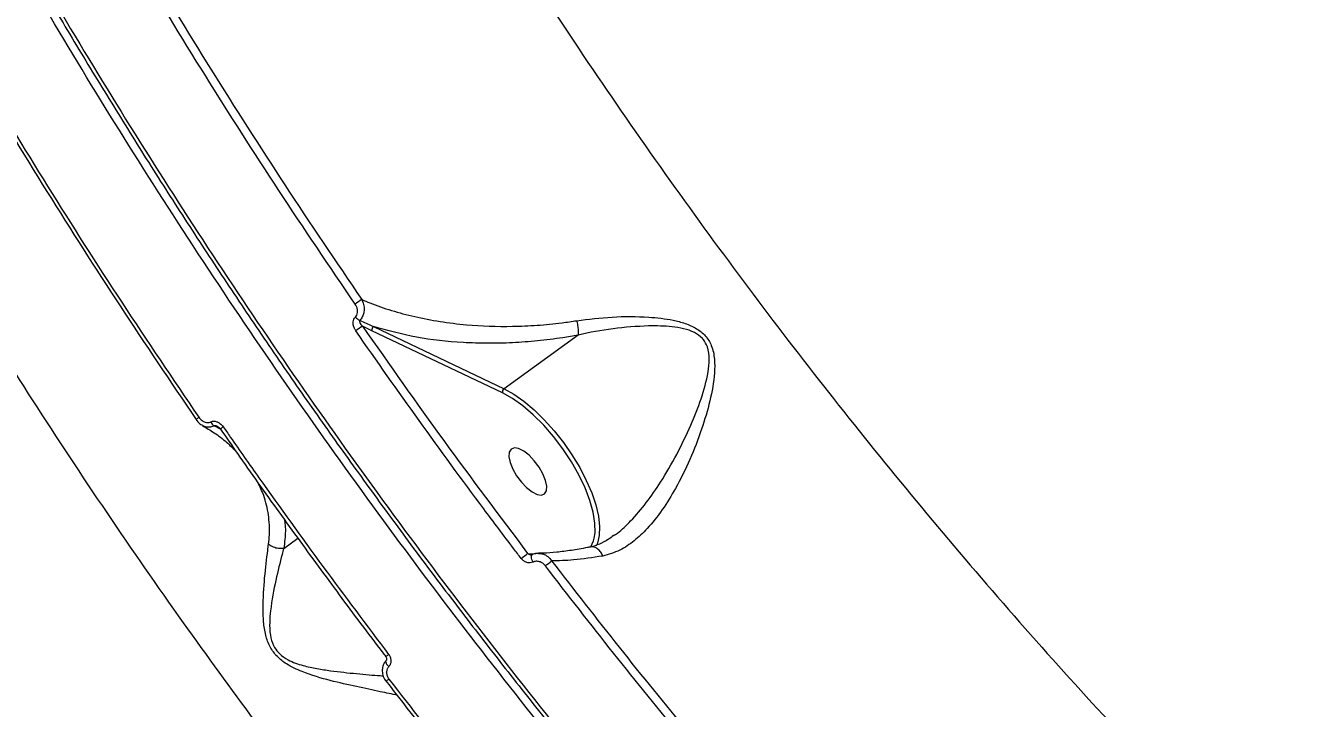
# Model space of a CAD drawing. Header units: millimetres. Extents: x -7151 to 6134, y -5040 to 5562.
# Drawn here: x -2718.5 to -2512.3, y -65.3 to 44.5 of the extents above; entities that cross this region are included whole.
import ezdxf

# ---------------------------------------------------------------- set-up
doc = ezdxf.new("R2010")
doc.units = ezdxf.units.MM
for name, color, linetype in [('DIKOM_ОБЪЕКТ', 7, 'Continuous'), ('DIKOM_РАЗМЕР_ЗОНА', 7, 'Continuous'), ('DIKOM_РАЗМЕР_ОБЪЕКТА', 7, 'Continuous')]:
    doc.layers.add(name, color=color, linetype=linetype)
doc.styles.add('style1', font='arial.ttf', dxfattribs={"width": 0.8})
doc.dimstyles.new('1-50', dxfattribs={"dimtxt": 300, "dimasz": 200, "dimexe": 100, "dimexo": 0, "dimgap": 100, "dimtad": 1, "dimtxsty": 'style1', "dimcen": 200, "dimclrd": 7, "dimclre": 7, "dimclrt": 7, "dimadec": 1, "dimazin": 2, "dimtfac": 1, "dimtmove": 0, "dimatfit": 2, "dimfxl": 0, "dimlwd": 25, "dimlwe": 18, "dimarcsym": 0})

# ---------------------------------------------------------------- blocks, each defined once
blk = doc.blocks.new('*D0')
at = {"layer": 'Defpoints', "color": 0, "transparency": 16777216}
for p in [(4133.55, 168.74), (-4567.47, -1241.13), (4133.55, -4153.12)]:
    blk.add_point(p, dxfattribs=at)
at = {"layer": 'DIKOM_РАЗМЕР_ОБЪЕКТА', "color": 7, "lineweight": 18, "transparency": 16777216}
for p, q in [((4133.55, 168.74), (4133.55, -4253.12)), ((-4567.47, -1241.13), (-4567.47, -4253.12))]:
    blk.add_line(p, q, dxfattribs=at)
at = {"layer": 'DIKOM_РАЗМЕР_ОБЪЕКТА', "color": 7, "lineweight": 25, "transparency": 16777216}
blk.add_line((-4367.47, -4153.12), (3933.55, -4153.12), dxfattribs=at)
at = {"layer": 'DIKOM_РАЗМЕР_ОБЪЕКТА', "color": 7, "transparency": 16777216}
for points in [[(-4367.47, -4119.79), (-4367.47, -4186.45), (-4567.47, -4153.12)], [(3933.55, -4119.79), (3933.55, -4186.45), (4133.55, -4153.12)]]:
    blk.add_solid(points, dxfattribs=at)
at = {"layer": 'DIKOM_РАЗМЕР_ОБЪЕКТА', "color": 7, "transparency": 16777216, "insert": (150.61, -3899.95), "char_height": 300, "attachment_point": 5, "style": 'style1'}
blk.add_mtext('8700', dxfattribs=at)
blk = doc.blocks.new('*D1')
at = {"layer": 'Defpoints', "color": 0, "transparency": 16777216}
for p in [(-2392.45, 3674.75), (-6010.84, -1738.88), (-3202.89, -1738.88)]:
    blk.add_point(p, dxfattribs=at)
at = {"layer": 'DIKOM_РАЗМЕР_ОБЪЕКТА', "color": 7, "lineweight": 18, "transparency": 16777216}
for p, q in [((-2392.45, 3674.75), (-6110.84, 3674.75)), ((-3202.89, -1738.88), (-6110.84, -1738.88))]:
    blk.add_line(p, q, dxfattribs=at)
at = {"layer": 'DIKOM_РАЗМЕР_ОБЪЕКТА', "color": 7, "lineweight": 25, "transparency": 16777216}
blk.add_line((-6010.84, 3474.75), (-6010.84, -1538.88), dxfattribs=at)
at = {"layer": 'DIKOM_РАЗМЕР_ОБЪЕКТА', "color": 7, "transparency": 16777216}
for points in [[(-6044.18, 3474.75), (-5977.51, 3474.75), (-6010.84, 3674.75)], [(-6044.18, -1538.88), (-5977.51, -1538.88), (-6010.84, -1738.88)]]:
    blk.add_solid(points, dxfattribs=at)
at = {"layer": 'DIKOM_РАЗМЕР_ОБЪЕКТА', "color": 7, "transparency": 16777216, "insert": (-6264.01, 967.94), "char_height": 300, "attachment_point": 5, "rotation": 90, "style": 'style1'}
blk.add_mtext('5400', dxfattribs=at)
blk = doc.blocks.new('*D3')
at = {"layer": 'Defpoints', "color": 0, "transparency": 16777216}
for p in [(6133.55, 253.24), (-5802.46, -2467.19), (6133.55, -4939.78)]:
    blk.add_point(p, dxfattribs=at)
at = {"layer": 'DIKOM_РАЗМЕР_ЗОНА', "color": 7, "lineweight": 18, "transparency": 16777216}
for p, q in [((6133.55, 253.24), (6133.55, -5039.78)), ((-5802.46, -2467.19), (-5802.46, -5039.78))]:
    blk.add_line(p, q, dxfattribs=at)
at = {"layer": 'DIKOM_РАЗМЕР_ЗОНА', "color": 7, "lineweight": 25, "transparency": 16777216}
blk.add_line((-5602.46, -4939.78), (5933.55, -4939.78), dxfattribs=at)
at = {"layer": 'DIKOM_РАЗМЕР_ЗОНА', "color": 7, "transparency": 16777216}
for points in [[(-5602.46, -4906.44), (-5602.46, -4973.11), (-5802.46, -4939.78)], [(5933.55, -4906.44), (5933.55, -4973.11), (6133.55, -4939.78)]]:
    blk.add_solid(points, dxfattribs=at)
at = {"layer": 'DIKOM_РАЗМЕР_ЗОНА', "color": 7, "transparency": 16777216, "insert": (186.61, -4686.61), "char_height": 300, "attachment_point": 5, "style": 'style1'}
blk.add_mtext('11950', dxfattribs=at)

msp = doc.modelspace()

# ---------------------------------------------------------------- linework, layer by layer
at = {"layer": 'DIKOM_ОБЪЕКТ', "color": 7, "linetype": 'Continuous', "lineweight": 15}
for p, q in [((-2662.8, -4.563), (-2664.306, -3.839)), ((-2662.562, -3.901), (-2641.551, -13.906)), ((-2641.789, -14.568), (-2662.8, -4.563)), ((-2629.632, -5.267), (-2641.551, -13.906)), ((-2687.148, -20.417), (-2688.202, -19.885)), ((-2687.184, -20.394), (-2687.182, -20.395)), ((-2676.997, -39.595), (-2674.726, -37.949)), ((-2637.751, -40.393), (-2636.463, -40.446)), ((-2660.603, -56.985), (-2660.603, -56.983)), ((-2660.554, -60.957), (-2660.551, -60.942))]:
    msp.add_line(p, q, dxfattribs=at)
at = {"layer": 'DIKOM_ОБЪЕКТ', "color": 7, "linetype": 'Continuous', "lineweight": 15, "flags": 128}
for points in [[(-2641.551, -13.906), (-2639.984, -14.781), (-2638.359, -15.921), (-2636.712, -17.3), (-2635.078, -18.887), (-2633.494, -20.65), (-2631.994, -22.549), (-2630.609, -24.543), (-2629.371, -26.589), (-2628.305, -28.643), (-2627.436, -30.66), (-2626.781, -32.597), (-2626.357, -34.41), (-2626.169, -36.062), (-2626.225, -37.516), (-2626.522, -38.74), (-2626.709, -39.166)], [(-2627.017, -37.966), (-2626.891, -37.091), (-2626.91, -35.537), (-2627.191, -33.783), (-2627.725, -31.869), (-2628.5, -29.843), (-2629.498, -27.754), (-2630.695, -25.651), (-2632.061, -23.586), (-2633.564, -21.608), (-2635.167, -19.765), (-2636.831, -18.103), (-2638.517, -16.66), (-2640.183, -15.472), (-2641.789, -14.568)], [(-2691.106, -18.857), (-2691.106, -18.857), (-2691.096, -18.837), (-2691.057, -18.799), (-2690.991, -18.742), (-2690.9, -18.67), (-2690.787, -18.585), (-2690.657, -18.489)], [(-2635.023, -30.813), (-2634.727, -30.322), (-2634.672, -29.578), (-2634.864, -28.643), (-2635.286, -27.591), (-2635.905, -26.508), (-2636.671, -25.482), (-2637.521, -24.596), (-2638.386, -23.921), (-2639.197, -23.513), (-2639.888, -23.404), (-2640.402, -23.603), (-2640.698, -24.094), (-2640.753, -24.838), (-2640.561, -25.774), (-2640.139, -26.825), (-2639.519, -27.908), (-2638.754, -28.934), (-2637.904, -29.821), (-2637.039, -30.495), (-2636.228, -30.904), (-2635.537, -31.013), (-2635.023, -30.813)], [(-2627.574, -39.365), (-2627.133, -38.405), (-2627.017, -37.966)], [(-2636.876, -41.803), (-2636.985, -41.586), (-2637.069, -41.364), (-2637.124, -41.151), (-2637.146, -40.959), (-2637.135, -40.799), (-2637.091, -40.681), (-2637.016, -40.612)], [(-2660.089, -58.627), (-2660.251, -58.449), (-2660.386, -58.264), (-2660.486, -58.084), (-2660.544, -57.918), (-2660.558, -57.776), (-2660.527, -57.667), (-2660.499, -57.632)], [(-2660.061, -60.645), (-2660.193, -60.739), (-2660.31, -60.819), (-2660.407, -60.883), (-2660.482, -60.928), (-2660.532, -60.953), (-2660.554, -60.957), (-2660.554, -60.957)]]:
    msp.add_lwpolyline(points, dxfattribs=at)
at = {"layer": 'DIKOM_ОБЪЕКТ', "color": 7, "linetype": 'Continuous', "lineweight": 15}
for centre, radius, start, end in [((-2657.765, -10.805), 13.081, 120.65162, 126.32359), ((-2663.97, -1.095), 1.965, 220.46678, 246.32447), ((-2656.89, -16.145), 14.368, 121.07424, 126.36376), ((-2662.189, -4.409), 0.63, 126.24401, 194.16321), ((-2641.177, -14.414), 0.631, 126.35053, 194.13016), ((-2687.258, -18.543), 1.641, 205.19721, 234.88291), ((-2685.449, -22.081), 2.42, 122.01645, 135.80285), ((-2646.406, -30.532), 13.121, 305.47565, 311.27629), ((-2642.035, -32.422), 12.274, 305.5561, 311.60106), ((-2661.563, -54.947), 2.253, 295.22671, 310.08971)]:
    msp.add_arc(centre, radius, start, end, dxfattribs=at)
for points, knots in [([(-2513.41, -193.807), (-2516.513, -191.219), (-2524.872, -184.245), (-2538.497, -172.219), (-2554.223, -157.586), (-2570.002, -142.086), (-2585.779, -125.752), (-2601.5, -108.619), (-2616.817, -91.064), (-2631.688, -73.157), (-2646.08, -54.975), (-2660.227, -36.221), (-2674.069, -16.937), (-2687.55, 2.82), (-2700.371, 22.618), (-2712.506, 42.385), (-2723.941, 62.057), (-2734.862, 81.952), (-2745.208, 102.011), (-2754.928, 122.166), (-2763.81, 141.974), (-2771.84, 161.373), (-2779.029, 180.316), (-2785.492, 199.111), (-2791.176, 217.684), (-2796.041, 235.963), (-2799.979, 253.548), (-2803.001, 270.392), (-2805.132, 286.471), (-2806.41, 302.045), (-2806.79, 317.038), (-2806.251, 331.382), (-2804.864, 344.193), (-2802.789, 355.576), (-2800.178, 365.653), (-2796.908, 375.083), (-2792.978, 383.829), (-2788.434, 391.8), (-2783.302, 398.961), (-2778.243, 404.704), (-2774.729, 407.875), (-2773.298, 409.167)], [0, 0, 0, 0, 0.015652, 0.0421679, 0.0687043, 0.0952202, 0.1225061, 0.1498144, 0.1771008, 0.2036166, 0.2301529, 0.2566687, 0.2839546, 0.3112631, 0.338549, 0.3650649, 0.3916013, 0.4181172, 0.4454032, 0.4727114, 0.4999975, 0.5265135, 0.5530496, 0.5795656, 0.6068516, 0.6341599, 0.661446, 0.6879619, 0.714498, 0.7410139, 0.7683, 0.7956082, 0.8228943, 0.8459725, 0.8690776, 0.8921826, 0.9155066, 0.9388308, 0.9615639, 0.9843487, 1, 1, 1, 1]), ([(-2788.08, 390.892), (-2788.377, 390.424), (-2789.588, 388.514), (-2791.506, 384.921), (-2793.831, 380.113), (-2795.934, 375.058), (-2797.835, 369.777), (-2799.528, 364.262), (-2801.015, 358.512), (-2802.297, 352.526), (-2803.37, 346.306), (-2804.235, 339.875), (-2804.882, 333.257), (-2805.313, 326.472), (-2805.526, 319.525), (-2805.524, 312.411), (-2805.307, 305.131), (-2804.874, 297.68), (-2804.227, 290.059), (-2803.365, 282.263), (-2802.288, 274.293), (-2800.994, 266.143), (-2799.484, 257.814), (-2797.762, 249.328), (-2795.834, 240.719), (-2793.706, 232.018), (-2791.382, 223.237), (-2788.862, 214.37), (-2786.143, 205.417), (-2783.229, 196.371), (-2780.116, 187.232), (-2776.803, 177.997), (-2773.291, 168.664), (-2769.578, 159.229), (-2765.661, 149.69), (-2761.548, 140.063), (-2757.258, 130.391), (-2752.803, 120.709), (-2748.193, 111.032), (-2743.422, 101.35), (-2738.491, 91.663), (-2733.402, 81.97), (-2728.152, 72.272), (-2722.742, 62.568), (-2717.174, 52.859), (-2711.446, 43.145), (-2705.557, 33.425), (-2699.514, 23.71), (-2693.334, 14.025), (-2687.035, 4.402), (-2680.629, -5.141), (-2674.12, -14.599), (-2667.508, -23.973), (-2660.792, -33.264), (-2653.972, -42.473), (-2647.05, -51.598), (-2640.024, -60.64), (-2632.895, -69.597), (-2625.663, -78.472), (-2618.33, -87.257), (-2610.914, -95.936), (-2603.438, -104.478), (-2595.921, -112.862), (-2588.37, -121.081), (-2580.783, -129.137), (-2573.16, -137.03), (-2565.501, -144.762), (-2557.806, -152.33), (-2550.077, -159.736), (-2542.312, -166.978), (-2534.512, -174.059), (-2526.678, -180.968), (-2519.368, -187.255), (-2514.672, -191.146), (-2512.597, -192.865)], [0, 0, 0, 0, 0.0045178, 0.0184685, 0.0324104, 0.0463585, 0.0603235, 0.0743202, 0.0883638, 0.1024689, 0.1166505, 0.130877, 0.1450496, 0.1591517, 0.1732005, 0.187211, 0.2011992, 0.2151805, 0.2291698, 0.2431785, 0.2572224, 0.2713176, 0.2854795, 0.2997039, 0.313907, 0.3280254, 0.3420837, 0.3560976, 0.3700837, 0.3840573, 0.3980348, 0.4120274, 0.4260501, 0.4401191, 0.4542506, 0.4684559, 0.4826628, 0.4967715, 0.5108345, 0.5248638, 0.5388703, 0.5528654, 0.5668607, 0.5808651, 0.5948886, 0.6089425, 0.6230382, 0.6371872, 0.6513541, 0.6654785, 0.6795547, 0.6935939, 0.7076074, 0.7216065, 0.7356022, 0.7496049, 0.7636232, 0.7776689, 0.7917524, 0.8058857, 0.8200567, 0.8342015, 0.8482911, 0.8623413, 0.8763627, 0.8903667, 0.9043643, 0.918367, 0.932382, 0.9464207, 0.9604941, 0.9746135, 0.9887823, 1, 1, 1, 1]), ([(-2787.829, 391.085), (-2788.009, 390.822), (-2790.115, 387.74), (-2793.426, 380.83), (-2797.651, 370.281), (-2800.928, 358.565), (-2803.297, 346.074), (-2804.742, 332.833), (-2805.304, 318.929), (-2804.992, 304.133), (-2803.767, 288.459), (-2801.612, 271.941), (-2798.574, 254.942), (-2794.686, 237.534), (-2789.995, 219.791), (-2784.425, 201.427), (-2777.959, 182.477), (-2770.597, 162.997), (-2762.595, 143.644), (-2754.032, 124.499), (-2744.993, 105.632), (-2735.228, 86.505), (-2724.741, 67.169), (-2713.548, 47.685), (-2701.736, 28.213), (-2689.328, 8.815), (-2676.362, -10.449), (-2662.788, -29.637), (-2648.629, -48.68), (-2633.919, -67.506), (-2618.984, -85.7), (-2603.88, -103.215), (-2588.665, -120.02), (-2573.092, -136.386), (-2557.2, -152.243), (-2541.039, -167.501), (-2525.93, -181.028), (-2516.23, -189.151), (-2511.94, -192.743)], [0, 0, 0, 0, 0.002655, 0.0310514, 0.0602728, 0.0895179, 0.1187394, 0.1471359, 0.1755543, 0.2039507, 0.2331722, 0.2624172, 0.2916386, 0.3200352, 0.3484537, 0.3768502, 0.4060715, 0.4353166, 0.4645379, 0.4919121, 0.5193058, 0.5466799, 0.5747902, 0.6029216, 0.6310317, 0.6594285, 0.6878468, 0.7162436, 0.7454648, 0.7747101, 0.8039317, 0.8323281, 0.8607465, 0.8891433, 0.9183646, 0.94761, 0.9768315, 1, 1, 1, 1]), ([(-2724.175, 387.578), (-2725.644, 384.689), (-2728.583, 378.908), (-2732.021, 369.158), (-2734.763, 358.555), (-2736.697, 347.016), (-2737.814, 334.582), (-2738.087, 321.521), (-2737.534, 307.894), (-2736.193, 293.772), (-2734.04, 278.925), (-2731.049, 263.374), (-2727.21, 247.159), (-2722.605, 230.63), (-2717.268, 213.855), (-2711.246, 196.899), (-2704.445, 179.491), (-2696.852, 161.674), (-2688.477, 143.501), (-2679.496, 125.362), (-2669.955, 107.319), (-2659.908, 89.428), (-2649.196, 71.409), (-2637.829, 53.323), (-2625.83, 35.23), (-2613.451, 17.514), (-2600.743, 0.225), (-2587.76, -16.592), (-2574.301, -33.197), (-2560.395, -49.521), (-2546.079, -65.502), (-2532.672, -79.709), (-2520.273, -92.286), (-2512.704, -99.573), (-2508.916, -103.219)], [0, 0, 0, 0, 0.0311787, 0.0623809, 0.0935595, 0.1256443, 0.1577553, 0.1898401, 0.2210201, 0.2522245, 0.2834047, 0.3154899, 0.3476011, 0.379686, 0.410889, 0.442116, 0.4733188, 0.5054257, 0.5375585, 0.5696653, 0.6009197, 0.632198, 0.6634522, 0.69561, 0.7277938, 0.7599521, 0.791284, 0.8226403, 0.8539729, 0.8862088, 0.9184712, 0.9507071, 0.9753303, 1, 1, 1, 1]), ([(-2596.098, -166.406), (-2600.261, -162.224), (-2608.591, -153.854), (-2620.965, -140.705), (-2633.211, -127.162), (-2645.452, -113.028), (-2657.656, -98.317), (-2669.784, -83.045), (-2681.64, -67.456), (-2693.573, -51.065), (-2705.518, -33.858), (-2717.404, -15.848), (-2728.823, 2.366), (-2739.725, 20.698), (-2750.053, 39.064), (-2759.76, 57.387), (-2768.818, 75.635), (-2777.226, 93.78), (-2784.973, 111.786), (-2792.024, 129.569), (-2798.344, 147.047), (-2803.9, 164.147), (-2808.671, 180.835), (-2812.664, 197.092), (-2815.878, 212.885), (-2818.298, 228.14), (-2819.915, 242.787), (-2820.719, 257.029), (-2820.671, 270.802), (-2819.659, 283.958), (-2818.333, 293.798), (-2817.035, 298.917), (-2816.696, 300.256)], [0, 0, 0, 0, 0.0304701, 0.0609767, 0.0914833, 0.1219538, 0.1536733, 0.185434, 0.2171948, 0.2489145, 0.2838219, 0.3188399, 0.3539137, 0.3889879, 0.4240053, 0.458912, 0.4937031, 0.5286046, 0.5635622, 0.5985195, 0.6334205, 0.6682114, 0.7029196, 0.7377376, 0.7726112, 0.807485, 0.8423026, 0.8770106, 0.9136661, 0.9503542, 0.9870099, 1, 1, 1, 1]), ([(-2710.749, 74.754), (-2707.207, 68.537), (-2700.123, 56.102), (-2688.763, 37.466), (-2676.924, 18.87), (-2668.597, 6.589), (-2664.434, 0.448)], [0, 0, 0, 0, 0.2485954, 0.4971941, 0.748598, 1, 1, 1, 1]), ([(-2665.514, -0.266), (-2669.64, 5.819), (-2677.894, 17.99), (-2689.724, 36.555), (-2701.161, 55.302), (-2708.343, 67.905), (-2711.934, 74.206)], [0, 0, 0, 0, 0.24859735, 0.49719365, 0.74859704, 1, 1, 1, 1]), ([(-2737.051, 56.002), (-2733.502, 49.77), (-2726.405, 37.305), (-2715.026, 18.622), (-2703.168, -0.021), (-2694.827, -12.333), (-2690.657, -18.489)], [0, 0, 0, 0, 0.248597, 0.4971933, 0.7485943, 1, 1, 1, 1]), ([(-2691.041, -18.836), (-2695.156, -12.762), (-2703.385, -0.615), (-2715.18, 17.916), (-2726.584, 36.625), (-2733.745, 49.203), (-2737.326, 55.492)], [0, 0, 0, 0, 0.24859819, 0.49719351, 0.74859815, 1, 1, 1, 1]), ([(-2664.434, 0.448), (-2664.345, 0.259), (-2664.14, -0.178), (-2664.021, -0.924), (-2664.087, -1.688), (-2664.322, -2.375), (-2664.612, -2.72), (-2664.759, -2.894)], [0, 0, 0, 0, 0.1742231, 0.4036658, 0.605245, 0.8000676, 1, 1, 1, 1]), ([(-2664.434, 0.448), (-2664.006, 0.269), (-2662.48, -0.371), (-2659.686, -1.334), (-2655.915, -2.338), (-2651.881, -3.11), (-2646.689, -3.746), (-2641.429, -3.942), (-2636.228, -3.716), (-2632.766, -3.387), (-2630.626, -3.067), (-2629.84, -2.95)], [0, 0, 0, 0, 0.0465599, 0.1660359, 0.2855091, 0.4082701, 0.531022, 0.7327802, 0.8363407, 0.9398852, 1, 1, 1, 1]), ([(-2665.464, -2.37), (-2665.379, -2.263), (-2665.207, -2.051), (-2665.105, -1.62), (-2665.125, -1.139), (-2665.267, -0.668), (-2665.439, -0.388), (-2665.514, -0.266)], [0, 0, 0, 0, 0.1889939, 0.3775025, 0.579244, 0.8164747, 1, 1, 1, 1]), ([(-2665.409, -4.575), (-2665.487, -4.448), (-2665.669, -4.153), (-2665.817, -3.655), (-2665.834, -3.149), (-2665.729, -2.7), (-2665.553, -2.48), (-2665.464, -2.37)], [0, 0, 0, 0, 0.1825669, 0.4238325, 0.6275076, 0.8134642, 1, 1, 1, 1]), ([(-2664.759, -2.894), (-2664.773, -2.918), (-2664.798, -2.96), (-2664.811, -3.064), (-2664.779, -3.216), (-2664.669, -3.43), (-2664.506, -3.645), (-2664.367, -3.779), (-2664.306, -3.839)], [0, 0, 0, 0, 0.0762503, 0.1322701, 0.2953997, 0.506125, 0.7824862, 1, 1, 1, 1]), ([(-2664.759, -2.894), (-2664.658, -2.941), (-2663.928, -3.281), (-2663.194, -3.614), (-2662.562, -3.901)], [0, 0, 0, 0, 0.13807773, 1, 1, 1, 1]), ([(-2664.306, -3.839), (-2659.989, -9.998), (-2651.343, -22.334), (-2642.286, -34.368), (-2637.751, -40.393)], [0, 0, 0, 0, 0.49927276, 1, 1, 1, 1]), ([(-2629.632, -5.267), (-2630.45, -5.411), (-2632.639, -5.796), (-2636.169, -6.233), (-2640.217, -6.536), (-2644.21, -6.623), (-2649.461, -6.453), (-2655.823, -5.755), (-2660.299, -4.523), (-2662.562, -3.901)], [0, 0, 0, 0, 0.0670784, 0.1796398, 0.2922068, 0.4079282, 0.5236442, 0.7591256, 1, 1, 1, 1]), ([(-2629.84, -2.95), (-2627.95, -2.715), (-2624.128, -2.24), (-2618.895, -2.244), (-2614.963, -2.681), (-2612.385, -3.343), (-2610.583, -4.118), (-2609.071, -5.313), (-2608.027, -7.036), (-2607.617, -9.119), (-2607.653, -12.137), (-2608.357, -15.923), (-2609.741, -20.585), (-2611.592, -25.337), (-2613.734, -29.694), (-2616.047, -33.439), (-2618.277, -36.275), (-2620.583, -38.446), (-2622.968, -40.068), (-2624.732, -40.562), (-2625.665, -40.823)], [0, 0, 0, 0, 0.0863502, 0.1746773, 0.233618, 0.2635095, 0.2941181, 0.3212048, 0.3485619, 0.3826673, 0.4154272, 0.4844293, 0.5550145, 0.6333644, 0.7133041, 0.7760731, 0.8404073, 0.890539, 0.9421306, 1, 1, 1, 1]), ([(-2629.84, -2.95), (-2629.83, -2.999), (-2629.766, -3.318), (-2629.672, -3.923), (-2629.602, -4.699), (-2629.618, -5.073), (-2629.626, -5.26)], [0, 0, 0, 0, 0.0562396, 0.3685464, 0.6842555, 1, 1, 1, 1]), ([(-2623.927, -37.537), (-2623.72, -37.403), (-2622.75, -36.776), (-2620.961, -35.018), (-2618.609, -32.292), (-2616.124, -28.678), (-2613.699, -24.501), (-2611.548, -19.99), (-2609.759, -15.582), (-2608.77, -12.015), (-2608.454, -9.184), (-2608.649, -7.361), (-2609.232, -6.269), (-2609.923, -5.468), (-2610.958, -4.744), (-2612.652, -4.183), (-2615.131, -3.808), (-2618.931, -3.732), (-2624.01, -4.175), (-2627.78, -4.824), (-2629.625, -5.26), (-2629.626, -5.26)], [0, 0, 0, 0, 0.01524674, 0.07139824, 0.14278966, 0.21427979, 0.30374601, 0.39328375, 0.47118244, 0.54885941, 0.58399427, 0.61911775, 0.64211758, 0.64634601, 0.67357747, 0.70564495, 0.73792535, 0.80311621, 0.90151056, 0.99990666, 1, 1, 1, 1]), ([(-2638.792, -41.218), (-2639.195, -40.688), (-2641.21, -38.038), (-2646.741, -30.678), (-2655.287, -19.036), (-2662.033, -9.398), (-2665.409, -4.575)], [0, 0, 0, 0, 0.0441432, 0.2207141, 0.6100128, 1, 1, 1, 1]), ([(-2629.626, -5.26), (-2629.627, -5.261), (-2629.627, -5.262), (-2629.63, -5.265), (-2629.632, -5.266), (-2629.632, -5.267)], [0, 0, 0, 0, 0.29186085, 0.71277426, 1, 1, 1, 1]), ([(-2690.657, -18.489), (-2690.493, -18.687), (-2690.207, -19.033), (-2689.673, -19.308), (-2689.209, -19.382), (-2688.906, -19.32), (-2688.766, -19.253), (-2688.743, -19.241)], [0, 0, 0, 0, 0.3276845, 0.573858, 0.7796755, 0.9626785, 1, 1, 1, 1]), ([(-2691.096, -18.85), (-2691.057, -18.912), (-2690.854, -19.233), (-2690.513, -19.583), (-2690.16, -19.748), (-2690.083, -19.784)], [0, 0, 0, 0, 0.1564045, 0.8141895, 1, 1, 1, 1]), ([(-2690.095, -19.808), (-2689.456, -20.189), (-2688.042, -21.032), (-2686.263, -22.39), (-2685.232, -23.404), (-2684.769, -23.859)], [0, 0, 0, 0, 0.3122735, 0.6913463, 1, 1, 1, 1]), ([(-2688.202, -19.885), (-2688.241, -19.904), (-2688.471, -20.017), (-2688.947, -20.125), (-2689.571, -20.08), (-2689.927, -19.869), (-2690.08, -19.779)], [0, 0, 0, 0, 0.0656015, 0.386499, 0.73733, 1, 1, 1, 1]), ([(-2688.743, -19.241), (-2688.713, -19.227), (-2688.564, -19.156), (-2688.238, -19.097), (-2687.747, -19.182), (-2687.192, -19.475), (-2686.895, -19.832), (-2686.732, -20.029)], [0, 0, 0, 0, 0.0440533, 0.2244431, 0.4338073, 0.6875076, 1, 1, 1, 1]), ([(-2687.644, -19.99), (-2687.681, -19.969), (-2687.788, -19.91), (-2687.951, -19.867), (-2688.093, -19.86), (-2688.162, -19.871), (-2688.191, -19.881), (-2688.202, -19.885)], [0, 0, 0, 0, 0.22334757, 0.64432751, 0.84070292, 0.93676849, 1, 1, 1, 1]), ([(-2687.642, -19.988), (-2687.602, -20.007), (-2687.485, -20.065), (-2687.319, -20.207), (-2687.229, -20.346), (-2687.193, -20.401)], [0, 0, 0, 0, 0.2361827, 0.6987593, 1, 1, 1, 1]), ([(-2687.169, -20.385), (-2686.266, -21.697), (-2683.184, -26.171), (-2677.808, -33.732), (-2671.051, -43.046), (-2665.311, -50.794), (-2661.791, -55.401), (-2660.59, -56.973)], [0, 0, 0, 0, 0.1057049, 0.3606773, 0.6150546, 0.8686448, 1, 1, 1, 1]), ([(-2686.732, -20.029), (-2686.352, -20.576), (-2684.455, -23.313), (-2679.164, -30.85), (-2670.734, -42.577), (-2663.655, -51.97), (-2660.112, -56.67)], [0, 0, 0, 0, 0.0441409, 0.2207123, 0.6100095, 1, 1, 1, 1]), ([(-2679.445, -38.903), (-2679.392, -38.412), (-2679.218, -36.809), (-2679.386, -34.174), (-2680.024, -31.33), (-2680.831, -29.657), (-2681.174, -28.947)], [0, 0, 0, 0, 0.1386962, 0.452722, 0.7678076, 1, 1, 1, 1]), ([(-2676.891, -34.965), (-2676.858, -35.171), (-2676.696, -36.184), (-2676.744, -37.738), (-2676.929, -39.097), (-2676.997, -39.595)], [0, 0, 0, 0, 0.1396033, 0.6840814, 1, 1, 1, 1]), ([(-2658.704, -63.225), (-2659.588, -63.049), (-2661.462, -62.677), (-2665.201, -61.856), (-2669.444, -60.944), (-2673.337, -59.799), (-2676.295, -58.456), (-2678.093, -57.074), (-2679.287, -55.449), (-2679.972, -53.484), (-2680.275, -51.417), (-2680.355, -48.222), (-2680.107, -44.204), (-2679.692, -40.867), (-2679.487, -39.237), (-2679.445, -38.903)], [0, 0, 0, 0, 0.1023949, 0.2170536, 0.3283571, 0.4392876, 0.5002029, 0.5384558, 0.5773757, 0.6193372, 0.6669697, 0.7148011, 0.8410412, 0.9674259, 1, 1, 1, 1]), ([(-2677.007, -39.6), (-2677.285, -39.621), (-2677.84, -39.661), (-2678.665, -39.432), (-2679.182, -39.133), (-2679.41, -38.933), (-2679.445, -38.903)], [0, 0, 0, 0, 0.3157415, 0.6314912, 0.943753, 1, 1, 1, 1]), ([(-2623.922, -37.546), (-2624.195, -37.752), (-2624.947, -38.32), (-2626.19, -38.91), (-2627.137, -39.289), (-2627.624, -39.345), (-2627.637, -39.346)], [0, 0, 0, 0, 0.2215728, 0.6117228, 0.9892138, 1, 1, 1, 1]), ([(-2677.007, -39.6), (-2677.008, -39.601), (-2677.098, -39.928), (-2677.505, -41.484), (-2678.289, -44.695), (-2679.045, -48.471), (-2679.297, -51.511), (-2679.238, -53.405), (-2678.781, -55.119), (-2678.108, -56.113), (-2677.326, -56.904), (-2676.006, -57.783), (-2673.928, -58.474), (-2671.636, -58.973), (-2668.69, -59.41), (-2665.224, -59.775), (-2662.356, -60.027), (-2661.149, -60.099), (-2660.988, -60.109)], [0, 0, 0, 0, 0.000129, 0.0365655, 0.1762567, 0.3190017, 0.369792, 0.4215202, 0.4640834, 0.4954187, 0.5025873, 0.5412613, 0.605828, 0.6667818, 0.7278113, 0.8527974, 0.9803143, 1, 1, 1, 1]), ([(-2676.997, -39.595), (-2676.998, -39.596), (-2677.001, -39.598), (-2677.004, -39.6), (-2677.006, -39.6), (-2677.007, -39.6)], [0, 0, 0, 0, 0.44065591, 0.79368095, 1, 1, 1, 1]), ([(-2636.876, -41.803), (-2637.028, -41.857), (-2637.342, -41.969), (-2637.881, -41.893), (-2638.401, -41.648), (-2638.661, -41.361), (-2638.792, -41.218)], [0, 0, 0, 0, 0.233944, 0.4825258, 0.7413166, 1, 1, 1, 1]), ([(-2637.751, -40.393), (-2637.684, -40.441), (-2637.555, -40.533), (-2637.348, -40.619), (-2637.211, -40.627), (-2637.159, -40.63)], [0, 0, 0, 0, 0.3996662, 0.7765572, 1, 1, 1, 1]), ([(-2637.02, -40.61), (-2637.038, -40.621), (-2637.065, -40.638), (-2637.135, -40.634), (-2637.159, -40.632)], [0, 0, 0, 0, 0.64181, 1, 1, 1, 1]), ([(-2635.998, -40.411), (-2636.106, -40.402), (-2636.461, -40.372), (-2636.786, -40.519), (-2637.012, -40.622)], [0, 0, 0, 0, 0.3054835, 1, 1, 1, 1]), ([(-2635.987, -40.405), (-2635.758, -40.417), (-2635.24, -40.444), (-2634.472, -40.87), (-2634.081, -41.357), (-2633.886, -41.6)], [0, 0, 0, 0, 0.2845304, 0.6435456, 1, 1, 1, 1]), ([(-2627.628, -39.346), (-2627.794, -39.384), (-2628.881, -39.63), (-2630.723, -39.935), (-2633.097, -40.241), (-2634.854, -40.378), (-2635.732, -40.368), (-2635.983, -40.366)], [0, 0, 0, 0, 0.05056168, 0.33073098, 0.61026535, 0.88870323, 1, 1, 1, 1]), ([(-2625.665, -40.823), (-2627.279, -41.079), (-2630.272, -41.552), (-2632.746, -41.585), (-2633.886, -41.6)], [0, 0, 0, 0, 0.5395126, 1, 1, 1, 1]), ([(-2625.665, -40.823), (-2625.682, -40.783), (-2625.795, -40.515), (-2626.081, -40.04), (-2626.587, -39.559), (-2627.141, -39.302), (-2627.482, -39.352), (-2627.635, -39.375)], [0, 0, 0, 0, 0.0416464, 0.27386722, 0.53189229, 0.78999598, 1, 1, 1, 1]), ([(-2634.898, -42.407), (-2635.032, -42.26), (-2635.302, -41.966), (-2635.839, -41.713), (-2636.396, -41.633), (-2636.72, -41.748), (-2636.876, -41.803)], [0, 0, 0, 0, 0.2582888, 0.5168602, 0.7678508, 1, 1, 1, 1]), ([(-2589.986, -96.793), (-2593.817, -92.439), (-2601.48, -83.733), (-2612.791, -70.254), (-2623.967, -56.506), (-2631.254, -47.107), (-2634.898, -42.407)], [0, 0, 0, 0, 0.2491003, 0.4981991, 0.7490999, 1, 1, 1, 1]), ([(-2633.886, -41.6), (-2630.277, -46.256), (-2623.058, -55.568), (-2611.935, -69.255), (-2600.623, -82.741), (-2592.923, -91.492), (-2589.072, -95.868)], [0, 0, 0, 0, 0.2490988, 0.4982015, 0.7490992, 1, 1, 1, 1]), ([(-2660.493, -57.64), (-2660.516, -57.659), (-2660.746, -57.848), (-2661.016, -58.373), (-2661.192, -59.176), (-2661.066, -60.019), (-2660.83, -60.639), (-2660.58, -60.899), (-2660.538, -60.943)], [0, 0, 0, 0, 0.0247031, 0.2501465, 0.4749526, 0.7064808, 0.9503058, 1, 1, 1, 1]), ([(-2660.609, -56.989), (-2660.58, -57.025), (-2660.502, -57.123), (-2660.442, -57.305), (-2660.431, -57.479), (-2660.464, -57.59), (-2660.489, -57.618), (-2660.501, -57.632)], [0, 0, 0, 0, 0.1363532, 0.3729803, 0.5933669, 0.797612, 1, 1, 1, 1]), ([(-2660.112, -56.67), (-2660.073, -56.726), (-2659.929, -56.928), (-2659.768, -57.318), (-2659.718, -57.812), (-2659.815, -58.275), (-2659.997, -58.51), (-2660.089, -58.627)], [0, 0, 0, 0, 0.0918055, 0.3354992, 0.5630082, 0.7813987, 1, 1, 1, 1]), ([(-2660.089, -58.627), (-2660.182, -58.747), (-2660.369, -58.987), (-2660.467, -59.463), (-2660.418, -59.974), (-2660.252, -60.378), (-2660.102, -60.588), (-2660.061, -60.645)], [0, 0, 0, 0, 0.2168749, 0.4334435, 0.6619592, 0.9080557, 1, 1, 1, 1]), ([(-2615.746, -115.2), (-2619.565, -110.853), (-2627.202, -102.159), (-2638.478, -88.702), (-2649.62, -74.976), (-2656.885, -65.593), (-2660.517, -60.901)], [0, 0, 0, 0, 0.2491003, 0.4982022, 0.7491021, 1, 1, 1, 1]), ([(-2660.061, -60.645), (-2656.447, -65.313), (-2649.218, -74.649), (-2638.08, -88.373), (-2626.753, -101.895), (-2619.042, -110.67), (-2615.187, -115.058)], [0, 0, 0, 0, 0.2491002, 0.4981982, 0.7490981, 1, 1, 1, 1])]:
    msp.add_open_spline(points, degree=3, knots=knots, dxfattribs=at)

# ---------------------------------------------------------------- dimensions: what is measured, and where the dimension line sits
at = {"layer": 'DIKOM_РАЗМЕР_ЗОНА'}
dim = msp.add_linear_dim(base=(6133.546, -4939.778), p1=(-5802.455, -2467.185), p2=(6133.546, 253.243), text='11950', dimstyle='1-50', dxfattribs=at)
dim.commit()
dim.dimension.update_dxf_attribs({"geometry": '*D3', "text_midpoint": (186.606, -4939.778), "dimtype": 160})
at = {"layer": 'DIKOM_РАЗМЕР_ОБЪЕКТА'}
dim = msp.add_linear_dim(base=(-6010.843, -1738.877), p1=(-2392.449, 3674.75), p2=(-3202.885, -1738.877), angle=90, text='5400', dimstyle='1-50', dxfattribs=at)
dim.commit()
dim.dimension.update_dxf_attribs({"geometry": '*D1', "text_midpoint": (-6010.843, 967.936), "dimtype": 160})
dim = msp.add_linear_dim(base=(4133.546, -4153.121), p1=(-4567.472, -1241.128), p2=(4133.546, 168.743), text='8700', dimstyle='1-50', dxfattribs=at)
dim.commit()
dim.dimension.update_dxf_attribs({"geometry": '*D0', "text_midpoint": (150.606, -4153.121), "dimtype": 160})

doc.saveas('drawing.dxf')
